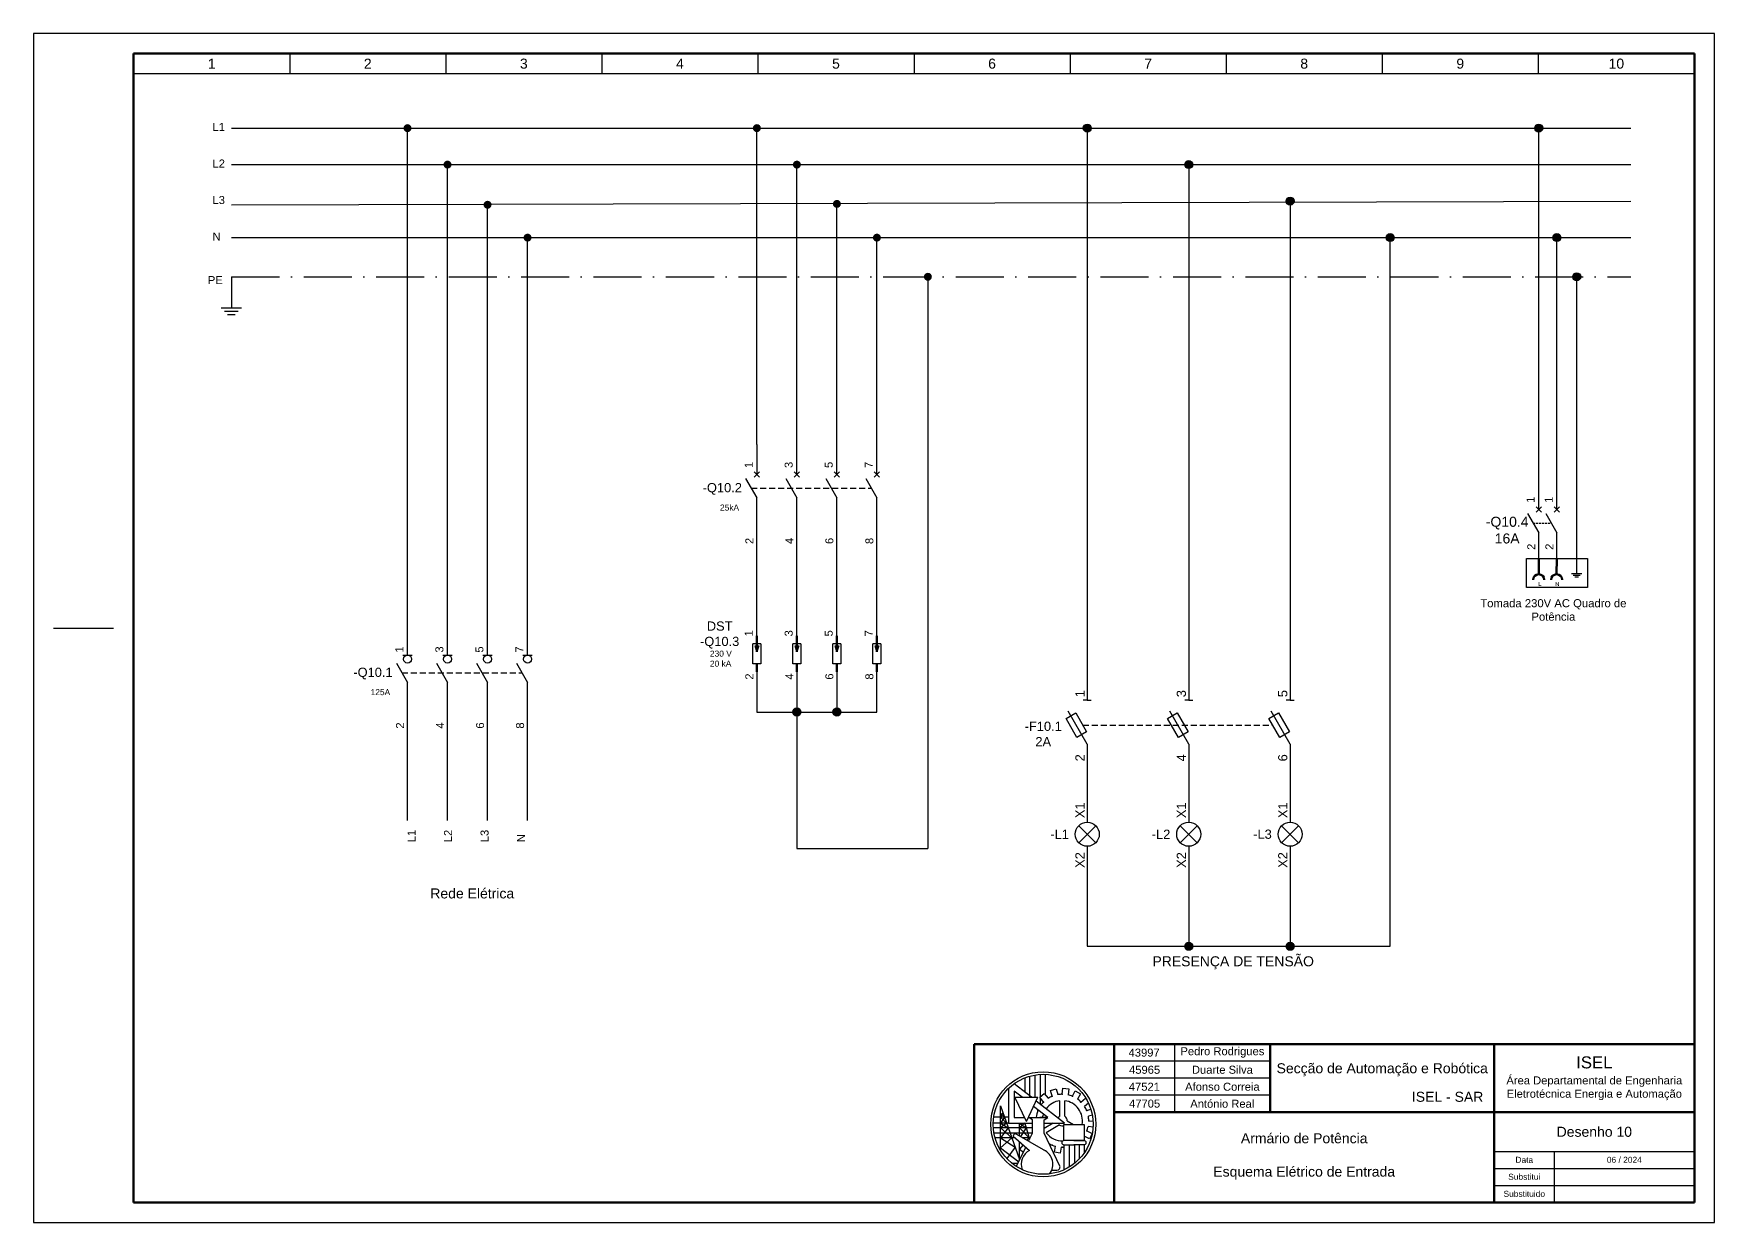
# Model space of a CAD drawing. Header units: millimetres. Extents: x 0 to 5575, y 0 to 297.
# Drawn here: x 4240 to 4660, y 0 to 297 of the extents above; entities that cross this region are included whole.
import ezdxf

# ---------------------------------------------------------------- set-up
doc = ezdxf.new("R2010")
doc.units = ezdxf.units.MM
for name, pattern in [('ACAD_ISO10W100', [18, 12, -3, 0, -3]), ('DASHED', [0.75, 0.5, -0.25]), ('JIS_02_2.0', [3, 2, -1])]:
    doc.linetypes.add(name, pattern=pattern)
for name, color, linetype in [('Bornes', 7, 'DASHED'), ('LEGENDA', 7, 'Continuous'), ('PE', 7, 'ACAD_ISO10W100')]:
    doc.layers.add(name, color=color, linetype=linetype)
doc.layers.add('Símbolos', color=7, linetype='Continuous', lineweight=50)
doc.styles.get("Standard").update_dxf_attribs({"font": 'arial.ttf'})

msp = doc.modelspace()

# ---------------------------------------------------------------- hatches: boundary and pattern name
at = {"transparency": 33554687}
h = msp.add_hatch(color=256, dxfattribs=at)
edge = h.paths.add_edge_path()
edge.add_arc((4333.43, 273.39), 1, 0, 360)
h = msp.add_hatch(color=256, dxfattribs=at)
edge = h.paths.add_edge_path()
edge.add_arc((4420.73, 273.39), 1, 0, 360)
h = msp.add_hatch(color=256, dxfattribs=at)
edge = h.paths.add_edge_path()
edge.add_arc((4503.29, 273.39), 1, 0, 360)
h = msp.add_hatch(color=256, dxfattribs=at)
edge = h.paths.add_edge_path()
edge.add_arc((4616.11, 273.39), 1, 0, 360)
h = msp.add_hatch(color=256, dxfattribs=at)
edge = h.paths.add_edge_path()
edge.add_arc((4343.43, 264.27), 1, 0, 360)
h = msp.add_hatch(color=256, dxfattribs=at)
edge = h.paths.add_edge_path()
edge.add_arc((4430.73, 264.27), 1, 0, 360)
h = msp.add_hatch(color=256, dxfattribs=at)
edge = h.paths.add_edge_path()
edge.add_arc((4528.64, 264.27), 1, 0, 360)
h = msp.add_hatch(color=256, dxfattribs=at)
edge = h.paths.add_edge_path()
edge.add_arc((4353.43, 254.24), 1, 0, 360)
h = msp.add_hatch(color=256, dxfattribs=at)
edge = h.paths.add_edge_path()
edge.add_arc((4440.73, 254.46), 1, 0, 360)
h = msp.add_hatch(color=256, dxfattribs=at)
edge = h.paths.add_edge_path()
edge.add_arc((4553.99, 255.15), 1, 0, 360)
h = msp.add_hatch(color=256, dxfattribs=at)
edge = h.paths.add_edge_path()
edge.add_arc((4363.43, 246.03), 1, 0, 360)
h = msp.add_hatch(color=256, dxfattribs=at)
edge = h.paths.add_edge_path()
edge.add_arc((4450.73, 246.03), 1, 0, 360)
h = msp.add_hatch(color=256, dxfattribs=at)
edge = h.paths.add_edge_path()
edge.add_arc((4578.99, 246.03), 1, 0, 360)
h = msp.add_hatch(color=256, dxfattribs=at)
edge = h.paths.add_edge_path()
edge.add_arc((4620.64, 246.03), 1, 0, 360)
h = msp.add_hatch(color=256, dxfattribs=at)
edge = h.paths.add_edge_path()
edge.add_arc((4463.46, 236.25), 1, 0, 360)
h = msp.add_hatch(color=256, dxfattribs=at)
edge = h.paths.add_edge_path()
edge.add_arc((4625.6, 236.25), 1, 0, 360)
h = msp.add_hatch(color=256, dxfattribs=at)
edge = h.paths.add_edge_path()
edge.add_arc((4430.73, 127.51), 1, 0, 360)
h = msp.add_hatch(color=256, dxfattribs=at)
edge = h.paths.add_edge_path()
edge.add_arc((4440.73, 127.51), 1, 0, 360)
h = msp.add_hatch(color=256, dxfattribs=at)
edge = h.paths.add_edge_path()
edge.add_arc((4528.64, 68.97), 1, 0, 360)
h = msp.add_hatch(color=256, dxfattribs=at)
edge = h.paths.add_edge_path()
edge.add_arc((4553.99, 68.97), 1, 0, 360)

# ---------------------------------------------------------------- linework, layer by layer
for p, q in [((4265, 292), (4265, 287)), ((4265, 292), (4265, 287)), ((4304, 292), (4304, 287)), ((4343, 292), (4343, 287)), ((4382, 292), (4382, 287)), ((4421, 292), (4421, 287)), ((4460, 292), (4460, 287)), ((4499, 292), (4499, 287)), ((4538, 292), (4538, 287)), ((4577, 292), (4577, 287)), ((4616, 292), (4616, 287)), ((4265, 287), (4655, 287)), ((4289.42, 273.39), (4639.12, 273.39)), ((4420.73, 194.34), (4420.73, 273.39)), ((4503.29, 273.39), (4503.29, 130.48)), ((4289.42, 264.27), (4639.12, 264.27)), ((4430.73, 186.84), (4430.73, 264.27)), ((4528.64, 264.27), (4528.64, 130.48)), ((4289.42, 254.24), (4639.12, 255.11)), ((4440.73, 186.84), (4440.73, 254.46)), ((4553.99, 255.15), (4553.99, 130.48)), ((4289.42, 246.03), (4639.12, 246.03)), ((4450.73, 186.84), (4450.73, 246.03)), ((4578.99, 68.97), (4578.99, 246.03)), ((4289.42, 236.25), (4289.42, 230.25)), ((4463.46, 236.25), (4463.46, 93.39)), ((4286.88, 228.51), (4291.95, 228.51)), ((4287.68, 227.68), (4291.15, 227.68)), ((4288.48, 226.84), (4290.35, 226.84)), ((4289.42, 230.25), (4289.42, 228.51)), ((4420.73, 194.34), (4420.73, 186.84)), ((4417.93, 185.84), (4420.73, 181.01)), ((4420.06, 186.18), (4421.39, 187.51)), ((4420.06, 187.51), (4421.39, 186.18)), ((4427.93, 185.84), (4430.73, 181.01)), ((4430.06, 186.18), (4431.39, 187.51)), ((4430.06, 187.51), (4431.39, 186.18)), ((4437.93, 185.84), (4440.73, 181.01)), ((4440.06, 186.18), (4441.39, 187.51)), ((4440.06, 187.51), (4441.39, 186.18)), ((4447.93, 185.84), (4450.73, 181.01)), ((4450.06, 186.18), (4451.39, 187.51)), ((4450.06, 187.51), (4451.39, 186.18)), ((4420.73, 176.82), (4420.73, 181.01)), ((4430.73, 146.51), (4430.73, 181.01)), ((4440.73, 146.51), (4440.73, 181.01)), ((4450.73, 146.51), (4450.73, 181.01)), ((4420.73, 146.51), (4420.73, 176.82)), ((4613.32, 177.13), (4616.11, 172.3)), ((4615.45, 177.47), (4616.77, 178.8)), ((4615.45, 178.8), (4616.77, 177.47)), ((4617.84, 177.13), (4620.64, 172.3)), ((4619.97, 177.47), (4621.3, 178.8)), ((4619.97, 178.8), (4621.3, 177.47)), ((4626.87, 162.02), (4624.33, 162.02)), ((4626.47, 161.6), (4624.73, 161.6)), ((4626.07, 161.18), (4625.14, 161.18)), ((4245, 148.5), (4260, 148.5)), ((4419.73, 139.51), (4419.73, 144.51)), ((4421.73, 144.51), (4419.73, 144.51)), ((4420.28, 144.01), (4421.18, 144.01)), ((4420.73, 142.51), (4420.28, 144.01)), ((4420.3, 144.01), (4420.73, 142.79)), ((4420.73, 143.01), (4420.33, 144.01)), ((4420.73, 143.01), (4420.4, 144.01)), ((4420.73, 143.01), (4420.46, 144.01)), ((4420.52, 144.01), (4420.73, 143.01)), ((4420.57, 144.01), (4420.73, 143.26)), ((4420.62, 144.01), (4420.73, 143.5)), ((4420.67, 144.01), (4420.73, 143.74)), ((4421.15, 144.01), (4420.73, 142.79)), ((4421.18, 144.01), (4420.73, 142.51)), ((4420.73, 143.01), (4421.06, 144.01)), ((4420.73, 143.01), (4421.13, 144.01)), ((4420.73, 143.01), (4420.99, 144.01)), ((4420.94, 144.01), (4420.73, 143.01)), ((4420.89, 144.01), (4420.73, 143.26)), ((4420.83, 144.01), (4420.73, 143.5)), ((4420.78, 144.01), (4420.73, 143.74)), ((4421.73, 144.51), (4421.73, 139.51)), ((4429.73, 139.51), (4429.73, 144.51)), ((4431.73, 144.51), (4429.73, 144.51)), ((4430.28, 144.01), (4431.18, 144.01)), ((4430.73, 142.51), (4430.28, 144.01)), ((4430.3, 144.01), (4430.73, 142.79)), ((4430.73, 143.01), (4430.33, 144.01)), ((4430.73, 143.01), (4430.4, 144.01)), ((4430.73, 143.01), (4430.46, 144.01)), ((4430.52, 144.01), (4430.73, 143.01)), ((4430.57, 144.01), (4430.73, 143.26)), ((4430.62, 144.01), (4430.73, 143.5)), ((4430.67, 144.01), (4430.73, 143.74)), ((4431.15, 144.01), (4430.73, 142.79)), ((4431.18, 144.01), (4430.73, 142.51)), ((4430.73, 143.01), (4431.06, 144.01)), ((4430.73, 143.01), (4431.13, 144.01)), ((4430.73, 143.01), (4430.99, 144.01)), ((4430.94, 144.01), (4430.73, 143.01)), ((4430.89, 144.01), (4430.73, 143.26)), ((4430.83, 144.01), (4430.73, 143.5)), ((4430.78, 144.01), (4430.73, 143.74)), ((4431.73, 144.51), (4431.73, 139.51)), ((4439.73, 139.51), (4439.73, 144.51)), ((4441.73, 144.51), (4439.73, 144.51)), ((4440.28, 144.01), (4441.18, 144.01)), ((4440.73, 142.51), (4440.28, 144.01)), ((4440.3, 144.01), (4440.73, 142.79)), ((4440.73, 143.01), (4440.33, 144.01)), ((4440.73, 143.01), (4440.4, 144.01)), ((4440.73, 143.01), (4440.46, 144.01)), ((4440.52, 144.01), (4440.73, 143.01)), ((4440.57, 144.01), (4440.73, 143.26)), ((4440.62, 144.01), (4440.73, 143.5)), ((4440.67, 144.01), (4440.73, 143.74)), ((4441.15, 144.01), (4440.73, 142.79)), ((4441.18, 144.01), (4440.73, 142.51)), ((4440.73, 143.01), (4441.06, 144.01)), ((4440.73, 143.01), (4441.13, 144.01)), ((4440.73, 143.01), (4440.99, 144.01)), ((4440.94, 144.01), (4440.73, 143.01)), ((4440.89, 144.01), (4440.73, 143.26)), ((4440.83, 144.01), (4440.73, 143.5)), ((4440.78, 144.01), (4440.73, 143.74)), ((4441.73, 144.51), (4441.73, 139.51)), ((4449.73, 139.51), (4449.73, 144.51)), ((4451.73, 144.51), (4449.73, 144.51)), ((4450.28, 144.01), (4451.18, 144.01)), ((4450.73, 142.51), (4450.28, 144.01)), ((4450.3, 144.01), (4450.73, 142.79)), ((4450.73, 143.01), (4450.33, 144.01)), ((4450.73, 143.01), (4450.4, 144.01)), ((4450.73, 143.01), (4450.46, 144.01)), ((4450.52, 144.01), (4450.73, 143.01)), ((4450.57, 144.01), (4450.73, 143.26)), ((4450.62, 144.01), (4450.73, 143.5)), ((4450.67, 144.01), (4450.73, 143.74)), ((4451.15, 144.01), (4450.73, 142.79)), ((4451.18, 144.01), (4450.73, 142.51)), ((4450.73, 143.01), (4451.06, 144.01)), ((4450.73, 143.01), (4451.13, 144.01)), ((4450.73, 143.01), (4450.99, 144.01)), ((4450.94, 144.01), (4450.73, 143.01)), ((4450.89, 144.01), (4450.73, 143.26)), ((4450.83, 144.01), (4450.73, 143.5)), ((4450.78, 144.01), (4450.73, 143.74)), ((4451.73, 144.51), (4451.73, 139.51)), ((4330.64, 139.72), (4333.43, 134.88)), ((4340.64, 139.72), (4343.43, 134.88)), ((4350.64, 139.72), (4353.43, 134.88)), ((4360.64, 139.72), (4363.43, 134.88)), ((4421.73, 139.51), (4419.73, 139.51)), ((4431.73, 139.51), (4429.73, 139.51)), ((4441.73, 139.51), (4439.73, 139.51)), ((4451.73, 139.51), (4449.73, 139.51)), ((4333.43, 130.7), (4333.43, 134.88)), ((4343.43, 100.39), (4343.43, 134.88)), ((4353.43, 100.39), (4353.43, 134.88)), ((4363.43, 100.39), (4363.43, 134.88)), ((4420.73, 137.51), (4420.73, 127.51)), ((4430.73, 137.51), (4430.73, 127.51)), ((4440.73, 137.51), (4440.73, 127.51)), ((4450.73, 127.51), (4450.73, 137.51)), ((4333.43, 100.39), (4333.43, 130.7)), ((4503.29, 130.48), (4502.29, 130.48)), ((4503.29, 133.26), (4503.29, 130.48)), ((4503.29, 130.48), (4504.29, 130.48)), ((4528.64, 130.48), (4527.64, 130.48)), ((4528.64, 133.26), (4528.64, 130.48)), ((4528.64, 130.48), (4529.64, 130.48)), ((4553.99, 130.48), (4552.99, 130.48)), ((4553.99, 133.26), (4553.99, 130.48)), ((4553.99, 130.48), (4554.99, 130.48)), ((4420.73, 127.51), (4450.73, 127.51)), ((4430.73, 127.51), (4430.73, 93.39)), ((4503.29, 119.51), (4498.56, 127.7)), ((4528.64, 119.51), (4523.91, 127.7)), ((4553.99, 119.51), (4549.26, 127.7)), ((4503.29, 119.51), (4503.29, 116.14)), ((4503.29, 119.51), (4503.29, 99.97)), ((4528.64, 119.51), (4528.64, 116.14)), ((4528.64, 119.51), (4528.64, 99.97)), ((4553.99, 119.51), (4553.99, 116.14)), ((4553.99, 119.51), (4553.99, 99.97)), ((4501.17, 99.09), (4505.41, 94.85)), ((4505.41, 99.09), (4501.17, 94.85)), ((4526.52, 99.09), (4530.76, 94.85)), ((4530.76, 99.09), (4526.52, 94.85)), ((4551.87, 99.09), (4556.11, 94.85)), ((4556.11, 99.09), (4551.87, 94.85)), ((4430.73, 93.39), (4463.46, 93.39)), ((4503.29, 93.97), (4503.29, 68.97)), ((4528.64, 93.97), (4528.64, 68.97)), ((4553.99, 93.97), (4553.99, 68.97)), ((4503.29, 68.97), (4553.99, 68.97)), ((4553.99, 68.97), (4578.99, 68.97))]:
    msp.add_line(p, q, dxfattribs=at)
at = {"lineweight": -3, "transparency": 33554687}
for p, q in [((4333.43, 141.72), (4333.43, 273.39)), ((4616.11, 178.13), (4616.11, 273.39)), ((4343.43, 141.72), (4343.43, 264.27)), ((4353.43, 141.72), (4353.43, 254.24)), ((4363.43, 141.72), (4363.43, 246.03)), ((4620.64, 178.13), (4620.64, 246.03)), ((4625.6, 165.89), (4625.6, 236.25)), ((4616.11, 165.89), (4616.11, 172.3)), ((4620.64, 165.89), (4620.64, 172.3)), ((4625.6, 162.02), (4625.6, 165.89)), ((4332.28, 141.72), (4334.59, 141.72)), ((4342.28, 141.72), (4344.59, 141.72)), ((4352.28, 141.72), (4354.59, 141.72)), ((4362.28, 141.72), (4364.59, 141.72))]:
    msp.add_line(p, q, dxfattribs=at)
at = {"linetype": 'DASHED', "ltscale": 3, "transparency": 33554687}
for p, q in [((4419.33, 183.43), (4449.33, 183.43)), ((4332.04, 137.3), (4362.04, 137.3)), ((4502.18, 124.24), (4549.64, 124.24))]:
    msp.add_line(p, q, dxfattribs=at)
at = {"linetype": 'DASHED', "lineweight": -3, "transparency": 33554687}
msp.add_line((4614.71, 174.72), (4619.24, 174.72), dxfattribs=at)
at = {"lineweight": 120, "transparency": 33554687}
msp.add_line((4475, 44.5), (4475, 5), dxfattribs=at)
at = {"lineweight": 25, "transparency": 33554687}
for p, q in [((4489.32, 31.25), (4485, 34.64)), ((4487.78, 32.46), (4487.78, 36.14)), ((4488.95, 31.25), (4488.95, 36.53)), ((4490.3, 31.25), (4490.3, 36.82)), ((4491.64, 31.44), (4491.64, 36.97)), ((4492.86, 31.8), (4492.86, 36.97)), ((4483.57, 33.44), (4483.57, 24.75)), ((4486.99, 31.25), (4485.01, 32.8)), ((4485.01, 32.8), (4485.01, 26.19)), ((4485.2, 31.25), (4490.95, 31.25)), ((4488.07, 25.2), (4485.2, 31.25)), ((4488.07, 25.2), (4490.95, 31.25)), ((4497.59, 24.75), (4490.5, 30.32)), ((4491.41, 31.25), (4492.55, 32.18)), ((4492.37, 30.07), (4491.41, 31.25)), ((4491.64, 29.42), (4491.64, 30.96)), ((4492.55, 32.18), (4493.51, 31)), ((4494.08, 32.96), (4495.49, 33.38)), ((4494.52, 31.51), (4494.08, 32.96)), ((4495.49, 33.38), (4495.93, 31.93)), ((4496.45, 26.51), (4496.45, 30.39)), ((4497.05, 32.01), (4497.21, 33.52)), ((4497.21, 33.52), (4498.67, 33.36)), ((4497.65, 26.51), (4497.65, 30.39)), ((4498.67, 33.36), (4498.51, 31.85)), ((4499.58, 31.51), (4500.3, 32.84)), ((4500.3, 32.84), (4501.59, 32.14)), ((4501.59, 32.14), (4500.87, 30.8)), ((4501.72, 30.07), (4502.88, 31.05)), ((4503.62, 29.75), (4502.64, 28.93)), ((4502.88, 31.05), (4503.01, 30.9)), ((4483.57, 26.26), (4479.93, 26.26)), ((4481.57, 29.15), (4486.36, 15.7)), ((4481.57, 18.1), (4481.57, 29.15)), ((4482.21, 27.34), (4481.57, 26.26)), ((4481.57, 27.31), (4482.6, 26.26)), ((4482.6, 26.26), (4481.57, 24.75)), ((4481.57, 26.26), (4483.14, 24.75)), ((4485.01, 26.19), (4487.6, 26.19)), ((4488.54, 26.19), (4488.95, 26.19)), ((4489.6, 25.59), (4488.68, 26.19)), ((4488.95, 26.19), (4493.43, 26.19)), ((4488.95, 26.19), (4491.03, 26.19)), ((4489.6, 22.28), (4489.6, 25.59)), ((4493.43, 26.19), (4489.87, 28.98)), ((4493.43, 26.19), (4491.43, 26.19)), ((4492.5, 25.59), (4493.43, 26.19)), ((4492.5, 22.28), (4492.5, 25.59)), ((4498.31, 25.36), (4499.84, 24.48)), ((4503.15, 27.93), (4504.2, 28.25)), ((4504.56, 26.82), (4503.56, 26.52)), ((4503.66, 25.4), (4504.75, 25.3)), ((4483.57, 24.75), (4479.81, 24.75)), ((4489.6, 23.63), (4479.83, 23.63)), ((4489.6, 22.31), (4480, 22.31)), ((4485.25, 21.15), (4480.26, 21.15)), ((4481.57, 24.75), (4483.53, 23.63)), ((4483.14, 24.75), (4481.57, 23.63)), ((4483.53, 23.63), (4481.57, 21.15)), ((4481.57, 23.63), (4484.42, 21.15)), ((4481.57, 21.15), (4485.25, 18.8)), ((4484.42, 21.15), (4481.57, 18.62)), ((4483.57, 24.75), (4489.6, 24.75)), ((4485.11, 22.31), (4484.8, 21.54)), ((4484.8, 21.54), (4488.85, 17.99)), ((4492.95, 17.81), (4485.11, 22.31)), ((4486.36, 21.59), (4486.36, 24.75)), ((4486.36, 24.75), (4488.01, 23.63)), ((4487.67, 24.75), (4486.36, 23.63)), ((4486.36, 23.63), (4488.75, 21.15)), ((4488.01, 23.63), (4486.57, 21.47)), ((4488.75, 21.15), (4487.13, 21.15)), ((4487.67, 24.75), (4488.87, 20.75)), ((4488.75, 21.15), (4488.22, 20.52)), ((4488.64, 20.28), (4489.6, 22.28)), ((4492.5, 24.75), (4497.59, 24.75)), ((4494.73, 24.75), (4492.5, 23.46)), ((4496.45, 14.04), (4492.5, 22.28)), ((4496.38, 24.33), (4493.02, 22.39)), ((4497.44, 20.44), (4497.44, 24.48)), ((4497.44, 24.48), (4502.52, 24.48)), ((4502.52, 24.48), (4502.52, 20.44)), ((4503.85, 20.88), (4502.52, 21.55)), ((4503.15, 22.87), (4504.51, 22.19)), ((4504.76, 23.82), (4503.49, 23.94)), ((4504.51, 22.19), (4503.85, 20.88)), ((4481.57, 18.62), (4486.19, 15.16)), ((4485.25, 18.8), (4483.16, 15.98)), ((4485.65, 14.04), (4487.93, 18.79)), ((4486.36, 15.51), (4486.36, 20.18)), ((4487.27, 19.38), (4486.36, 18.29)), ((4486.36, 18.29), (4487.34, 17.56)), ((4495.1, 17.51), (4495.33, 19.01)), ((4496.55, 17.29), (4495.1, 17.51)), ((4496.78, 18.8), (4496.55, 17.29)), ((4502.52, 20.44), (4497.44, 20.44)), ((4500.3, 20.44), (4497.44, 20.44)), ((4497.44, 19.41), (4497.44, 13.12)), ((4497.44, 19.41), (4500.3, 19.41)), ((4498.74, 19.41), (4498.74, 13.81)), ((4499.91, 20.44), (4502.52, 20.44)), ((4502.52, 19.41), (4499.91, 19.41)), ((4500.07, 19.41), (4500.07, 14.73)), ((4501.26, 19.41), (4501.26, 15.81)), ((4502.52, 19.41), (4502.52, 17.33)), ((4485.96, 14.67), (4484.59, 14.67)), ((4494.42, 13.05), (4495.72, 13.05))]:
    msp.add_line(p, q, dxfattribs=at)
at = {"lineweight": 30, "transparency": 33554687}
msp.add_line((4620, 17.75), (4620, 5), dxfattribs=at)
at = {"transparency": 33554687}
for points in [[(4240, 0), (4660, 0), (4660, 297), (4240, 297)], [(4497.99, 125.9), (4500.41, 127.3), (4503.14, 122.57), (4500.72, 121.18)], [(4523.34, 125.9), (4525.76, 127.3), (4528.49, 122.57), (4526.06, 121.18)], [(4548.68, 125.9), (4551.11, 127.3), (4553.83, 122.57), (4551.41, 121.18)]]:
    msp.add_lwpolyline(points, close=True, dxfattribs=at)
at = {"lineweight": -3, "transparency": 33554687}
msp.add_lwpolyline([(4613.01, 165.89), (4628.26, 165.89), (4628.26, 158.59), (4613.01, 158.59)], close=True, dxfattribs=at)
at = {"transparency": 33554687}
for centre, radius in [((4503.29, 273.39), 1), ((4616.11, 273.39), 1), ((4528.64, 264.27), 1), ((4553.99, 255.15), 1), ((4578.99, 246.03), 1), ((4620.64, 246.03), 1), ((4625.6, 236.25), 1), ((4333.43, 140.72), 1), ((4343.43, 140.72), 1), ((4353.43, 140.72), 1), ((4363.43, 140.72), 1), ((4430.73, 127.51), 1), ((4440.73, 127.51), 1), ((4503.29, 96.97), 3), ((4528.64, 96.97), 3), ((4553.99, 96.97), 3), ((4528.64, 68.97), 1), ((4553.99, 68.97), 1)]:
    msp.add_circle(centre, radius, dxfattribs=at)
at = {"linetype": 'Continuous', "ltscale": 10, "transparency": 33554687}
for centre in [(4430.73, 127.51), (4440.73, 127.51)]:
    msp.add_circle(centre, 0.547, dxfattribs=at)
at = {"lineweight": 25, "transparency": 33554687}
for radius in [13.12, 12.49]:
    msp.add_circle((4492.29, 24.5), radius, dxfattribs=at)
for centre, radius, start, end in [((4497.05, 25.4), 6.61, 135, 143.3785), ((4497.05, 25.4), 5.03, 96.8237, 143.858), ((4497.05, 25.4), 6.61, 112.5, 122.2448), ((4497.05, 25.4), 6.61, 90, 99.7454), ((4497.05, 25.4), 5.03, 349.4456, 83.1763), ((4497.05, 25.4), 6.61, 67.5, 77.2458), ((4497.05, 25.4), 6.61, 45, 54.7457), ((4497.05, 25.4), 6.61, 155.9991, 173.1361), ((4497.05, 25.4), 5.03, 160.5913, 170.9616), ((4497.05, 25.4), 1.26, 118.2526, 149.8624), ((4497.05, 25.4), 1.26, 358.2526, 61.7474), ((4497.05, 25.4), 6.61, 22.5, 32.2416), ((4497.05, 25.4), 6.61, 0, 9.7446), ((4497.05, 25.4), 5.03, 216.8237, 271.5984), ((4497.05, 25.4), 1.26, 238.2526, 288.2165), ((4497.05, 25.4), 6.61, 337.5, 347.2434), ((4490.75, 14.53), 3.95, 118.829, 200.1376), ((4490.75, 14.53), 3.95, 322.3555, 64.0548), ((4497.05, 25.4), 6.61, 240.0878, 254.9243), ((4497.05, 25.4), 6.61, 267.6784, 273.4222), ((4497.44, 19.93), 0.515, 90, 270), ((4502.52, 19.93), 0.515, 270, 90), ((4486.38, 13.82), 0.765, 163.3429, 170.9608), ((4495.72, 13.82), 0.765, 270, 16.6571)]:
    msp.add_arc(centre, radius, start, end, dxfattribs=at)
for p in [(4492.37, 30.07), (4494.52, 31.51), (4497.05, 32.01), (4499.58, 31.51), (4501.72, 30.07), (4490.94, 27.93), (4503.15, 27.93), (4503.66, 25.4), (4503.15, 22.87), (4494.52, 19.29), (4497.05, 18.79)]:
    msp.add_point(p, dxfattribs=at)
at = {"layer": 'LEGENDA', "lineweight": 120, "transparency": 33554687}
for p, q in [((4655, 292), (4265, 292)), ((4265, 5), (4265, 292)), ((4655, 5), (4655, 292)), ((4655, 44.5), (4475, 44.5)), ((4655, 5), (4265, 5))]:
    msp.add_line(p, q, dxfattribs=at)
at = {"layer": 'LEGENDA', "lineweight": 60, "transparency": 33554687}
for p, q in [((4510, 44.5), (4510, 5)), ((4549, 44.5), (4549, 27.5)), ((4605, 44.5), (4605, 27.5)), ((4510, 27.5), (4655, 27.5)), ((4605, 27.5), (4605, 5))]:
    msp.add_line(p, q, dxfattribs=at)
at = {"layer": 'LEGENDA', "lineweight": 30, "transparency": 33554687}
for p, q in [((4525.06, 44.5), (4525.06, 27.5)), ((4549.06, 40.25), (4510.06, 40.25)), ((4549.06, 36), (4510.06, 36)), ((4549.06, 31.75), (4510.06, 31.75)), ((4605, 17.75), (4655, 17.75)), ((4605, 13.5), (4655, 13.5)), ((4605, 9.25), (4655, 9.25))]:
    msp.add_line(p, q, dxfattribs=at)
at = {"layer": 'PE', "linetype": 'ACAD_ISO10W100', "transparency": 33554687}
msp.add_line((4289.42, 236.25), (4639.12, 236.25), dxfattribs=at)
at = {"layer": 'Símbolos', "transparency": 33554687}
for p, q in [((4616.11, 161.93), (4616.11, 165.89)), ((4620.57, 161.93), (4620.64, 165.89)), ((4420.73, 146.51), (4420.73, 142.51)), ((4430.73, 146.51), (4430.73, 142.51)), ((4440.73, 146.51), (4440.73, 142.51)), ((4450.73, 146.51), (4450.73, 142.51)), ((4420.73, 137.51), (4420.73, 139.51)), ((4430.73, 137.51), (4430.73, 139.51)), ((4440.73, 137.51), (4440.73, 139.51)), ((4450.73, 137.51), (4450.73, 139.51))]:
    msp.add_line(p, q, dxfattribs=at)
for centre in [(4616.11, 160.54), (4620.57, 160.54)]:
    msp.add_arc(centre, 1.39, 0, 180, dxfattribs=at)

# ---------------------------------------------------------------- texts
at = {"transparency": 33554687}
for s, width, heights, insert, char_height, attachment_point in [('1', 39, [3.74], (4284.5, 289.49), 2.5, 5), ('2', 39, [3.74], (4323.5, 289.49), 2.5, 5), ('3', 39, [3.74], (4362.5, 289.49), 2.5, 5), ('4', 39, [3.74], (4401.5, 289.49), 2.5, 5), ('5', 39, [3.74], (4440.5, 289.49), 2.5, 5), ('6', 39, [3.74], (4479.5, 289.49), 2.5, 5), ('7', 39, [3.74], (4518.5, 289.49), 2.5, 5), ('8', 39, [3.74], (4557.5, 289.49), 2.5, 5), ('9', 39, [3.74], (4596.5, 289.49), 2.5, 5), ('10', 39, [3.74], (4635.5, 289.49), 2.5, 5), ('\\pxi-3,l3,qc,t3;-Q10.2', 17, [0], (4412.09, 183.25), 2.3, 5), ('\\pxqc;-Q10.4\\P16A', 20.7467, [20.19], (4608.22, 172.94), 2.5, 5), ('\\pxqc;L', 17, [0], (4616.38, 159.52), 1, 5), ('\\pxqc;N', 17, [0], (4620.74, 159.49), 1, 5), ('\\pxqc;Tomada 230V AC Quadro de Potência', 41.036, [15], (4599.25, 150.29), 2.0189, 7), ('\\pxi-3,l3,t3;DST\\P\\pqc;-Q10.3', 17, [0], (4411.43, 146.75), 2.3, 5), ('\\pxi-3,l3,qc,t3;-Q10.1', 17, [0], (4324.8, 137.12), 2.3, 5), ('\\pxi-3,l3,qc,t3;-F10.1\\P2A', 17, [0], (4492.29, 122.03), 2.3, 5), ('\\pxi-3,l3,qc,t3;-L1', 17, [0], (4496.38, 96.97), 2.3, 5), ('\\pxi-3,l3,qc,t3;-L2', 17, [0], (4521.73, 96.97), 2.3, 5), ('\\pxi-3,l3,qc,t3;-L3', 17, [0], (4547.08, 96.97), 2.3, 5), ('\\pxqc;PRESENÇA DE TENSÃO', 112.0679, [0], (4483.72, 66.48), 2.5, 1), ('43997', 15, [0], (4517.5, 42.4), 2, 5), ('Pedro Rodrigues', 24, [0], (4537.06, 42.46), 2, 5), ('45965', 15, [0], (4517.62, 38.11), 2, 5), ('Duarte Silva', 24, [0], (4537.06, 38.12), 2, 5), ('47521', 15, [0], (4517.56, 33.88), 2, 5), ('Afonso Correia', 24, [0], (4537.06, 33.88), 2, 5), ('47705', 15, [0], (4517.62, 29.66), 2, 5), ('António Real', 24, [0], (4537.03, 29.63), 2, 5), ('Armário de Potência\\P\\PEsquema Elétrico de Entrada', 95, [0], (4557.5, 16.47), 2.5, 5), ('\\pxqc;Data', 15, [0], (4612.5, 15.62), 1.5, 5), ('\\pxqc;06 / 2024', 35, [0], (4637.5, 15.62), 1.5, 5), ('\\pxqc;Substitui', 15, [0], (4612.5, 11.38), 1.5, 5), ('\\pxqc;Substituido', 15, [0], (4612.5, 7.12), 1.5, 5)]:
    msp.add_mtext_dynamic_manual_height_columns(s, width=width, gutter_width=12.5, heights=heights, dxfattribs=dict(at, insert=insert, char_height=char_height, attachment_point=attachment_point))
at = {"linetype": 'JIS_02_2.0', "transparency": 33554687, "char_height": 2, "attachment_point": 1}
for s, insert in [('L1', (4284.7, 274.67)), ('L2', (4284.7, 265.55)), ('L3', (4284.7, 256.43)), ('N', (4284.7, 247.31)), ('PE', (4283.54, 236.42))]:
    msp.add_mtext_dynamic_manual_height_columns(s, width=1.8376, gutter_width=12.5, heights=[0], dxfattribs=dict(at, insert=insert))
at = {"transparency": 33554687, "attachment_point": 5, "rotation": 90}
for s, insert, char_height in [('\\pxqc;1', (4418.69, 189.25), 2), ('\\pxqc;3', (4428.69, 189.25), 2), ('\\pxqc;5', (4438.69, 189.25), 2), ('\\pxqc;7', (4448.69, 189.25), 2), ('\\pxqc;1', (4614.07, 180.54), 2), ('\\pxqc;1', (4618.6, 180.54), 2), ('\\pxqc;2', (4418.86, 170.25), 2), ('\\pxqc;4', (4428.86, 170.25), 2), ('\\pxqc;6', (4438.86, 170.25), 2), ('\\pxqc;8', (4448.86, 170.25), 2), ('\\pxqc;2', (4614.24, 168.8), 2), ('\\pxqc;2', (4618.77, 168.8), 2), ('\\pxqc;1', (4418.69, 147.17), 2), ('\\pxqc;3', (4428.69, 147.17), 2), ('\\pxqc;5', (4438.69, 147.17), 2), ('\\pxqc;7', (4448.69, 147.17), 2), ('\\pxqc;1', (4331.4, 143.13), 2), ('\\pxqc;3', (4341.4, 143.13), 2), ('\\pxqc;5', (4351.4, 143.13), 2), ('\\pxqc;7', (4361.4, 143.13), 2), ('\\pxqc;2', (4418.86, 136.37), 2), ('\\pxqc;4', (4428.86, 136.37), 2), ('\\pxqc;6', (4438.86, 136.37), 2), ('\\pxqc;8', (4448.86, 136.37), 2), ('\\pxqc;1', (4501.46, 132.1), 2.3), ('\\pxqc;3', (4526.8, 132.1), 2.3), ('\\pxqc;5', (4552.15, 132.1), 2.3), ('\\pxqc;2', (4331.57, 124.13), 2), ('\\pxqc;4', (4341.57, 124.13), 2), ('\\pxqc;6', (4351.57, 124.13), 2), ('\\pxqc;8', (4361.57, 124.13), 2), ('\\pxqc;2', (4501.46, 116.07), 2.3), ('\\pxqc;4', (4526.8, 116.07), 2.3), ('\\pxqc;6', (4552.15, 116.07), 2.3), ('\\pxqc;X1', (4501.46, 102.96), 2.3), ('\\pxqc;X1', (4526.8, 102.96), 2.3), ('\\pxqc;X1', (4552.15, 102.96), 2.3), ('\\pxqc;X2', (4501.46, 90.53), 2.3), ('\\pxqc;X2', (4526.8, 90.53), 2.3), ('\\pxqc;X2', (4552.15, 90.53), 2.3)]:
    msp.add_mtext_dynamic_manual_height_columns(s, width=17, gutter_width=12.5, heights=[0], dxfattribs=dict(at, insert=insert, char_height=char_height))
at = {"linetype": 'DASHED', "transparency": 33554687, "char_height": 1.5, "attachment_point": 1}
for s, width, heights, insert in [('25kA', 4.5877, [0], (4411.51, 179.34)), ('230 V\\P20 kA', 6.7413, [0], (4409, 142.85)), ('125A', 4.5877, [1.55], (4324.21, 133.22))]:
    msp.add_mtext_dynamic_manual_height_columns(s, width=width, gutter_width=1, heights=heights, dxfattribs=dict(at, insert=insert))
at = {"linetype": 'JIS_02_2.0', "transparency": 33554687, "char_height": 2, "attachment_point": 1, "rotation": 90}
for s, insert in [('L1', (4333.44, 94.98)), ('L2', (4342.56, 94.98)), ('L3', (4351.68, 94.98)), ('N', (4360.8, 94.98))]:
    msp.add_mtext_dynamic_manual_height_columns(s, width=1.8376, gutter_width=12.5, heights=[0], dxfattribs=dict(at, insert=insert))
at = {"lineweight": -3, "transparency": 33554687, "char_height": 2.5, "attachment_point": 5}
for s, width, insert in [('Rede Elétrica', 36.4856, (4349.61, 82.17)), ('Desenho 10', 50, (4630, 22.62))]:
    msp.add_mtext_dynamic_manual_height_columns(s, width=width, gutter_width=12.5, heights=[0], dxfattribs=dict(at, insert=insert))
at = {"layer": 'Bornes', "transparency": 33554687, "char_height": 2.5}
for s, width, insert, attachment_point in [('\\pxqc;Secção de Automação e Robótica', 56, (4577, 38.12), 5), ('\\pxqc;{\\H1.2x;ISEL\\P\\H0.66667x;Área Departamental de Engenharia Eletrotécnica Energia e Automação}', 50, (4630, 36), 5), ('\\pxqr;ISEL - SAR', 56, (4602.26, 30.09), 9)]:
    msp.add_mtext_dynamic_manual_height_columns(s, width=width, gutter_width=12.5, heights=[0], dxfattribs=dict(at, insert=insert, attachment_point=attachment_point))

doc.saveas('drawing.dxf')
